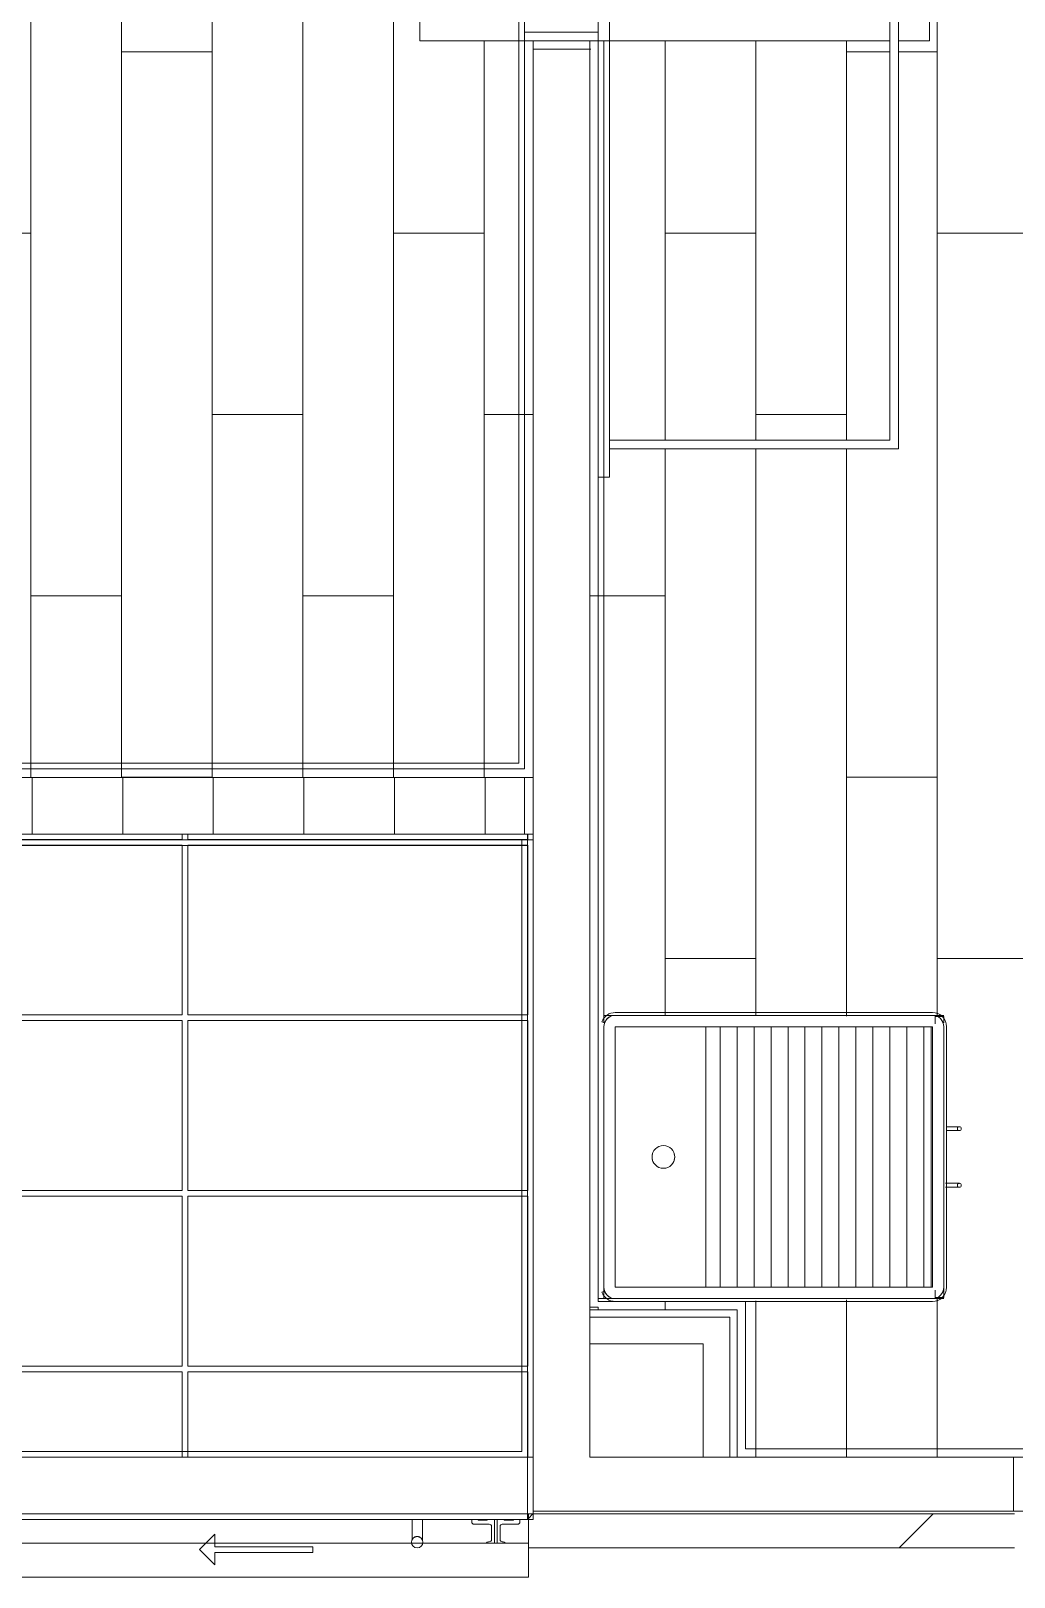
# Model space of a CAD drawing. Header units: metres. Extents: x 3856 to 4207, y -1118 to -691.
# Drawn here: x 3946.37 to 3948.106, y -996.239 to -993.51 of the extents above; entities that cross this region are included whole.
import ezdxf

# ---------------------------------------------------------------- set-up
doc = ezdxf.new("R2010")
doc.units = ezdxf.units.M
doc.linetypes.add('Trazo', pattern=[0.006, 0.003, -0.003])
for name, color, linetype, lineweight in [('_Hidden Lines_', 7, 'Trazo', 9), ('Balusters', 7, 'Continuous', 9), ('Casework', 7, 'Continuous', 9), ('Common Edges', 7, 'Continuous', 9), ('Cut Pattern', 7, 'Continuous', 18), ('Detail Items', 7, 'Continuous', 9), ('Doors', 7, 'Continuous', 9), ('Floors', 7, 'Continuous', 9), ('Generic Models', 7, 'Continuous', 9), ('Panel', 7, 'Continuous', 9), ('Plumbing Fixtures', 7, 'Continuous', 9), ('Railings', 7, 'Continuous', 9), ('Surface Pattern', 7, 'Continuous', 9), ('Top Rails', 7, 'Continuous', 9), ('Walls', 7, 'Continuous', 9)]:
    doc.layers.add(name, color=color, linetype=linetype, lineweight=lineweight)
doc.layers.add('ROA-E00-URB-A101-MASTER_PLAN cambio estaciomientos_dwg', color=7, linetype='Continuous', lineweight=9, true_color=0x767676)

# ---------------------------------------------------------------- blocks, each defined once
blk = doc.blocks.new('Multifuncional 2D - Barra 0_90 X 1_90 CM-5387778-IMPLANTACIÓN - KIT COMERCIAL')
at = {"layer": '_Hidden Lines_'}
for p, q in [((-0.8578, -0.5016), (-0.8578, -0.1866)), ((-0.8578, -0.1866), (1.0422, -0.1866)), ((1.0422, -0.1866), (1.0422, -1.0866)), ((-0.8578, -1.0166), (-0.8578, -0.5216)), ((-0.8578, -1.0866), (-0.8578, -1.0316)), ((1.0422, -1.0866), (-0.8578, -1.0866))]:
    blk.add_line(p, q, dxfattribs=at)
at = {"layer": 'Casework'}
for p, q in [((1.0422, -0.1866), (-0.8578, -0.1866)), ((-0.8578, -0.1866), (-0.8578, -0.5016)), ((1.0422, -1.0866), (1.0422, -0.1866)), ((-0.8578, -0.5216), (-0.8578, -1.0166)), ((-0.8578, -1.0316), (-0.8578, -1.0866)), ((-0.8578, -1.0866), (1.0422, -1.0866))]:
    blk.add_line(p, q, dxfattribs=at)
blk = doc.blocks.new('COCINA APTO TIPO A - COCINA APTO TIPO A-6836535-IMPLANTACIÓN - KIT COMERCIAL')
at = {"layer": 'Generic Models'}
for p, q in [((1.5413, 2.87), (1.5213, 2.87)), ((1.5213, 2.87), (1.5213, 2.1)), ((1.5413, 2.1), (1.5413, 2.87)), ((1.0113, 2.82), (1.0113, 0.3)), ((1.5213, 2.82), (1.0113, 2.82)), ((1.5213, 2.805), (1.5213, 2.82)), ((1.0263, 0.315), (1.0263, 2.805)), ((1.0263, 2.805), (1.5213, 2.805)), ((1.5213, 2.1), (1.5413, 2.1)), ((1.5413, 2.1), (1.5213, 2.1)), ((1.5213, 2.1), (1.5213, 0.3)), ((1.5413, 0.3), (1.5413, 2.1))]:
    blk.add_line(p, q, dxfattribs=at)
blk = doc.blocks.new('COCINA APTO TIPO A - COCINA APTO TIPO A-V166-IMPLANTACIÓN - KIT COMERCIAL')
at = {"layer": 'Generic Models'}
for p, q in [((1.6563, 2.1), (1.5546, 2.1)), ((-0.8193, 2), (-0.8193, 1.98)), ((-0.8193, 1.31), (-0.8193, 1.29)), ((-0.8193, 0.9869), (-0.8193, 0.9669)), ((-0.8193, 0.32), (-0.8193, 0.3))]:
    blk.add_line(p, q, dxfattribs=at)
blk = doc.blocks.new('Puertas fijas 3 cuerpos rejilla  - PV-1 Balcón Frances 2_80x2_10-11936004-IMPLANTACIÓN - KIT COMERCIAL')
at = {"layer": 'Detail Items'}
for p, q in [((-0.567, 0.267), (-0.567, 0.245)), ((-0.54, 0.24), (-0.567, 0.267)), ((-0.7401, 0.245), (-0.567, 0.245)), ((-0.7401, 0.235), (-0.7401, 0.245)), ((-0.567, 0.235), (-0.7401, 0.235)), ((-0.54, 0.24), (-0.567, 0.213)), ((-0.567, 0.213), (-0.567, 0.235))]:
    blk.add_line(p, q, dxfattribs=at)
at = {"layer": 'Doors'}
for p, q in [((-0.9333, 0.2228), (-0.9333, 0.187)), ((-0.915, 0.187), (-0.915, 0.2228)), ((1.6797, 0.177), (1.6797, 0.077))]:
    blk.add_line(p, q, dxfattribs=at)
for start, end in [(0, 180), (165, 180), (180, 360), (180, 360), (0, 15)]:
    blk.add_arc((-0.9241, 0.2269), 0.01, start, end, dxfattribs=at)
for points in [[(-0.915, 0.2228), (-0.9151, 0.2227), (-0.9152, 0.2225), (-0.9153, 0.2221), (-0.9155, 0.2219), (-0.9156, 0.2217), (-0.9157, 0.2215), (-0.9159, 0.2212), (-0.9162, 0.2208), (-0.9166, 0.2203), (-0.917, 0.2199), (-0.9175, 0.2194), (-0.9181, 0.219), (-0.9187, 0.2185), (-0.9193, 0.2182), (-0.92, 0.2178), (-0.9208, 0.2175), (-0.9216, 0.2172), (-0.9227, 0.217), (-0.9238, 0.2169), (-0.925, 0.217), (-0.9261, 0.2171), (-0.9272, 0.2174), (-0.9282, 0.2178), (-0.9288, 0.2181), (-0.9293, 0.2183), (-0.9297, 0.2186), (-0.9302, 0.219), (-0.9307, 0.2194), (-0.9312, 0.2199), (-0.9317, 0.2203), (-0.9321, 0.2208), (-0.9323, 0.2212), (-0.9325, 0.2215), (-0.9327, 0.2217), (-0.9328, 0.2219), (-0.9329, 0.2221), (-0.9331, 0.2225), (-0.9332, 0.2227), (-0.9333, 0.2228)], [(-0.9333, 0.2228), (-0.9332, 0.2227), (-0.9331, 0.2225), (-0.9329, 0.2221), (-0.9328, 0.2219), (-0.9327, 0.2217), (-0.9325, 0.2215), (-0.9323, 0.2212), (-0.9321, 0.2208), (-0.9317, 0.2203), (-0.9312, 0.2199), (-0.9307, 0.2194), (-0.9302, 0.219), (-0.9296, 0.2185), (-0.9289, 0.2182), (-0.9282, 0.2178), (-0.9275, 0.2175), (-0.9267, 0.2172), (-0.9256, 0.217), (-0.9244, 0.2169), (-0.9232, 0.217), (-0.9221, 0.2171), (-0.921, 0.2174), (-0.92, 0.2178), (-0.9194, 0.2181), (-0.919, 0.2183), (-0.9186, 0.2186), (-0.9181, 0.219), (-0.9175, 0.2194), (-0.917, 0.2199), (-0.9166, 0.2203), (-0.9162, 0.2208), (-0.9159, 0.2212), (-0.9157, 0.2215), (-0.9156, 0.2217), (-0.9155, 0.2219), (-0.9153, 0.2221), (-0.9152, 0.2225), (-0.9151, 0.2227), (-0.915, 0.2228)]]:
    blk.add_open_spline(points, degree=3, knots=[0, 0, 0, 0, 0.055556, 0.083333, 0.097222, 0.111111, 0.125, 0.138889, 0.166667, 0.194444, 0.222222, 0.25, 0.277778, 0.305556, 0.333333, 0.361111, 0.388889, 0.416667, 0.444444, 0.5, 0.527778, 0.555556, 0.611111, 0.638889, 0.666667, 0.680556, 0.694444, 0.722222, 0.75, 0.777778, 0.805556, 0.833333, 0.861111, 0.875, 0.888889, 0.902778, 0.916667, 0.944444, 1, 1, 1, 1], dxfattribs=at)
at = {"layer": 'Panel'}
blk.add_line((-1.0804, 0.187), (-0.1537, 0.187), dxfattribs=at)
blk = doc.blocks.new('Railing - 13048 _ 37304-12155290-IMPLANTACIÓN - KIT COMERCIAL')
at = {"layer": 'Balusters'}
for p, q in [((-0.008, 0.0385), (-0.008, 0.0115)), ((-0.008, 0.0115), (-0.008, 0.0385)), ((-0.0005, 0.0425), (-0.004, 0.0425)), ((-0.004, 0.0425), (-0.0005, 0.0425)), ((-0.001, 0.015), (-0.001, 0.031)), ((-0.001, 0.031), (0, 0.031)), ((0, 0.031), (-0.001, 0.031)), ((-0.001, 0.031), (-0.001, 0.015)), ((0, 0.031), (0, 0.042)), ((0, 0.042), (0, 0.031)), ((-0.0414, 0.0025), (0, 0.0025)), ((0, 0.0025), (-0.0414, 0.0025)), ((-0.039, 0.0115), (-0.039, 0.013)), ((-0.039, 0.013), (-0.039, 0.0115)), ((-0.012, 0.0075), (-0.035, 0.0075)), ((-0.035, 0.0075), (-0.012, 0.0075)), ((0, 0.015), (-0.001, 0.015)), ((-0.001, 0.015), (0, 0.015)), ((0, 0.0025), (0, 0.015)), ((0, 0.015), (0, 0.0025)), ((0, -0.0025), (-0.0414, -0.0025)), ((-0.0414, -0.0025), (0, -0.0025)), ((-0.039, -0.013), (-0.039, -0.0115)), ((-0.039, -0.0115), (-0.039, -0.013)), ((-0.035, -0.0075), (-0.012, -0.0075)), ((-0.012, -0.0075), (-0.035, -0.0075)), ((-0.008, -0.0115), (-0.008, -0.0385)), ((-0.008, -0.0385), (-0.008, -0.0115)), ((-0.001, -0.031), (-0.001, -0.015)), ((-0.001, -0.015), (0, -0.015)), ((0, -0.015), (-0.001, -0.015)), ((-0.001, -0.015), (-0.001, -0.031)), ((0, -0.015), (0, -0.0025)), ((0, -0.0025), (0, -0.015)), ((-0.004, -0.0425), (-0.0005, -0.0425)), ((-0.0005, -0.0425), (-0.004, -0.0425)), ((0, -0.031), (-0.001, -0.031)), ((-0.001, -0.031), (0, -0.031)), ((0, -0.042), (0, -0.031)), ((0, -0.031), (0, -0.042))]:
    blk.add_line(p, q, dxfattribs=at)
for centre, radius, start, end in [((-0.004, 0.0385), 0.00404, 90, 180), ((-0.004, 0.0385), 0.00404, 90, 180), ((-0.0005, 0.042), 0.000549, 0, 90), ((-0.0005, 0.042), 0.000549, 0, 90), ((-0.043, 0.013), 0.00399, 360, 60), ((-0.043, 0.013), 0.00399, 0, 60), ((-0.035, 0.0115), 0.00405, 180, 270), ((-0.035, 0.0115), 0.00405, 180, 270), ((-0.012, 0.0115), 0.00403, 270, 0), ((-0.012, 0.0115), 0.00403, 270, 360), ((-0.043, -0.013), 0.00399, 300, 360), ((-0.043, -0.013), 0.00399, 300, 360), ((-0.035, -0.0115), 0.00405, 90, 180), ((-0.035, -0.0115), 0.00405, 90, 180), ((-0.012, -0.0115), 0.00403, 360, 90), ((-0.012, -0.0115), 0.00403, 360, 90), ((-0.004, -0.0385), 0.00404, 180, 270), ((-0.004, -0.0385), 0.00404, 180, 270), ((-0.0005, -0.042), 0.000549, 270, 360), ((-0.0005, -0.042), 0.000549, 270, 360)]:
    blk.add_arc(centre, radius, start, end, dxfattribs=at)
blk = doc.blocks.new('Railing - 13048 _ 37304-V168-IMPLANTACIÓN - KIT COMERCIAL')
at = {"layer": 'Balusters'}
for p, q in [((-0.008, 0.0385), (-0.008, 0.0115)), ((-0.008, 0.0115), (-0.008, 0.0385)), ((-0.0005, 0.0425), (-0.004, 0.0425)), ((-0.004, 0.0425), (-0.0005, 0.0425)), ((-0.001, 0.015), (-0.001, 0.031)), ((-0.001, 0.031), (0, 0.031)), ((0, 0.031), (-0.001, 0.031)), ((-0.001, 0.031), (-0.001, 0.015)), ((-0.0414, 0.0025), (0, 0.0025)), ((0, 0.0025), (-0.0414, 0.0025)), ((-0.039, 0.0115), (-0.039, 0.013)), ((-0.039, 0.013), (-0.039, 0.0115)), ((-0.012, 0.0075), (-0.035, 0.0075)), ((-0.035, 0.0075), (-0.012, 0.0075)), ((0, 0.015), (-0.001, 0.015)), ((-0.001, 0.015), (0, 0.015)), ((0, -0.0025), (-0.0414, -0.0025)), ((-0.0414, -0.0025), (0, -0.0025)), ((-0.039, -0.013), (-0.039, -0.0115)), ((-0.039, -0.0115), (-0.039, -0.013)), ((-0.035, -0.0075), (-0.012, -0.0075)), ((-0.012, -0.0075), (-0.035, -0.0075)), ((-0.008, -0.0115), (-0.008, -0.0385)), ((-0.008, -0.0385), (-0.008, -0.0115)), ((-0.001, -0.031), (-0.001, -0.015)), ((-0.001, -0.015), (0, -0.015)), ((0, -0.015), (-0.001, -0.015)), ((-0.001, -0.015), (-0.001, -0.031)), ((-0.004, -0.0425), (-0.0005, -0.0425)), ((-0.0005, -0.0425), (-0.004, -0.0425)), ((0, -0.031), (-0.001, -0.031)), ((-0.001, -0.031), (0, -0.031)), ((0, -0.042), (0, -0.031)), ((0, -0.031), (0, -0.042))]:
    blk.add_line(p, q, dxfattribs=at)
for centre, radius, start, end in [((-0.004, 0.0385), 0.00404, 90, 180), ((-0.004, 0.0385), 0.00404, 90, 180), ((-0.0005, 0.042), 0.000549, 30, 90), ((-0.0005, 0.042), 0.000549, 30, 90), ((-0.043, 0.013), 0.00399, 360, 60), ((-0.043, 0.013), 0.00399, 0, 60), ((-0.035, 0.0115), 0.00405, 180, 270), ((-0.035, 0.0115), 0.00405, 180, 270), ((-0.012, 0.0115), 0.00403, 270, 0), ((-0.012, 0.0115), 0.00403, 270, 360), ((-0.043, -0.013), 0.00399, 300, 360), ((-0.043, -0.013), 0.00399, 300, 360), ((-0.035, -0.0115), 0.00405, 90, 180), ((-0.035, -0.0115), 0.00405, 90, 180), ((-0.012, -0.0115), 0.00403, 360, 90), ((-0.012, -0.0115), 0.00403, 360, 90), ((-0.004, -0.0385), 0.00404, 180, 270), ((-0.004, -0.0385), 0.00404, 180, 270), ((-0.0005, -0.042), 0.000549, 270, 360), ((-0.0005, -0.042), 0.000549, 270, 360)]:
    blk.add_arc(centre, radius, start, end, dxfattribs=at)
blk = doc.blocks.new('Railing - Railing-12155336-IMPLANTACIÓN - KIT COMERCIAL')
at = {"rotation": 89.99999999999422}
for name, p in [('Railing - 13048 _ 37304-12155290-IMPLANTACIÓN - KIT COMERCIAL', (3966.1455, -1024.7296)), ('Railing - 13048 _ 37304-12155290-IMPLANTACIÓN - KIT COMERCIAL', (3967.4855, -1024.7296)), ('Railing - 13048 _ 37304-V168-IMPLANTACIÓN - KIT COMERCIAL', (3968.8256, -1024.7296))]:
    blk.add_blockref(name, p, dxfattribs=at)
blk = doc.blocks.new('Top Rail Type - Top Rail_Internal_-12155337-IMPLANTACIÓN - KIT COMERCIAL')
at = {"layer": 'Top Rails'}
for p, q in [((3966.088, -1024.831), (3966.088, -1024.771)), ((3966.088, -1024.771), (3966.1455, -1024.771)), ((3966.1455, -1024.771), (3968.8256, -1024.771)), ((3968.8256, -1024.771), (3968.8831, -1024.771)), ((3968.8831, -1024.7796), (3968.8831, -1024.831)), ((3966.1455, -1024.831), (3966.088, -1024.831)), ((3968.8256, -1024.831), (3966.1455, -1024.831)), ((3968.8831, -1024.831), (3968.8256, -1024.831))]:
    blk.add_line(p, q, dxfattribs=at)
blk = doc.blocks.new('Top Rail Type - Top Rail_Internal_-V169-IMPLANTACIÓN - KIT COMERCIAL')
at = {"layer": 'Top Rails'}
for p, q in [((3966.088, -1024.771), (3966.088, -1024.831)), ((3966.088, -1024.771), (3966.1455, -1024.771)), ((3966.1455, -1024.771), (3968.8256, -1024.771)), ((3968.8256, -1024.771), (3968.8831, -1024.771)), ((3968.8831, -1024.7796), (3968.8831, -1024.831)), ((3966.088, -1024.831), (3966.1455, -1024.831)), ((3966.1455, -1024.831), (3968.8256, -1024.831)), ((3968.8256, -1024.831), (3968.8831, -1024.831))]:
    blk.add_line(p, q, dxfattribs=at)
blk = doc.blocks.new('Lavadero prefabricado con mueble - 0_50x0_60m-10458712-IMPLANTACIÓN - KIT COMERCIAL')
at = {"layer": 'Plumbing Fixtures', "color": 253, "true_color": 0xaaaaaa}
for p, q in [((0.138, -0.0012), (0.1363, 0.0034)), ((0.1363, 0.0034), (0.138, -0.0012)), ((0.605, 0), (0.145, 0)), ((0.6137, 0.0034), (0.612, -0.0012)), ((0.612, -0.0012), (0.6137, 0.0034)), ((0.12, -0.02), (0.12, -0.58)), ((0.125, -0.58), (0.125, -0.02)), ((0.125, -0.02), (0.125, -0.58)), ((0.145, -0.02), (0.605, -0.02)), ((0.145, -0.58), (0.145, -0.02)), ((0.605, -0.02), (0.605, -0.58)), ((0.625, -0.02), (0.625, -0.58)), ((0.625, -0.58), (0.625, -0.02)), ((0.63, -0.58), (0.63, -0.02)), ((0.145, -0.18), (0.605, -0.18)), ((0.145, -0.18), (0.605, -0.18)), ((0.145, -0.205), (0.605, -0.205)), ((0.145, -0.235), (0.605, -0.235)), ((0.145, -0.265), (0.605, -0.265)), ((0.145, -0.295), (0.605, -0.295)), ((0.145, -0.325), (0.605, -0.325)), ((0.145, -0.355), (0.605, -0.355)), ((0.145, -0.385), (0.605, -0.385)), ((0.145, -0.415), (0.605, -0.415)), ((0.145, -0.445), (0.605, -0.445)), ((0.145, -0.475), (0.605, -0.475)), ((0.145, -0.505), (0.605, -0.505)), ((0.145, -0.535), (0.605, -0.535)), ((0.145, -0.565), (0.605, -0.565)), ((0.145, -0.578), (0.145, -0.58)), ((0.605, -0.578), (0.145, -0.578)), ((0.145, -0.58), (0.605, -0.58)), ((0.605, -0.58), (0.145, -0.58)), ((0.605, -0.6), (0.145, -0.6)), ((0.145, -0.6), (0.605, -0.6)), ((0.605, -0.58), (0.605, -0.578)), ((0.145, -0.605), (0.605, -0.605))]:
    blk.add_line(p, q, dxfattribs=at)
for centre, radius, start, end in [((0.145, -0.02), 0.025, 110.3641, 180), ((0.145, -0.02), 0.025, 110.3641, 180), ((0.145, -0.02), 0.02, 90, 180), ((0.145, -0.02), 0.02, 90, 180), ((0.605, -0.02), 0.02, 0, 90), ((0.605, -0.02), 0.02, 0, 90), ((0.605, -0.02), 0.025, 0, 69.6359), ((0.605, -0.02), 0.025, 0, 69.6359), ((0.145, -0.02), 0.02, 110.3641, 180), ((0.145, -0.02), 0.02, 110.3641, 180), ((0.605, -0.02), 0.02, 360, 69.6359), ((0.605, -0.02), 0.02, 360, 69.6359), ((0.375, -0.105), 0.02, 0, 180), ((0.375, -0.105), 0.02, 180, 360), ((0.375, -0.105), 0.02, 75, 105), ((0.375, -0.105), 0.02, 255, 285), ((0.145, -0.58), 0.025, 180, 270), ((0.145, -0.58), 0.025, 180, 270), ((0.145, -0.58), 0.02, 180, 270), ((0.145, -0.58), 0.02, 180, 270), ((0.145, -0.58), 0.02, 180, 270), ((0.145, -0.58), 0.02, 180, 270), ((0.605, -0.58), 0.025, 270, 360), ((0.605, -0.58), 0.02, 270, 360), ((0.605, -0.58), 0.02, 270, 360), ((0.605, -0.58), 0.025, 270, 0), ((0.605, -0.58), 0.02, 270, 360), ((0.605, -0.58), 0.02, 270, 0)]:
    blk.add_arc(centre, radius, start, end, dxfattribs=at)
blk = doc.blocks.new('Mueble lavadero - 0_50x1_70x2_50m-5759158-IMPLANTACIÓN - KIT COMERCIAL')
at = {"layer": 'Casework'}
for p, q in [((-6.1088, 0.6375), (-6.1088, 0.615)), ((-6.1088, 0.6375), (-6.1088, 0.615)), ((-6.1018, 0.615), (-6.1018, 0.6375)), ((-6.1018, 0.615), (-6.1018, 0.6375)), ((-6.0088, 0.6375), (-6.0088, 0.613)), ((-6.0088, 0.6375), (-6.0088, 0.613)), ((-6.0018, 0.6131), (-6.0018, 0.6375)), ((-6.0018, 0.6131), (-6.0018, 0.6375)), ((-6.3053, 0.61), (-6.3053, 0.595)), ((-6.2919, 0.61), (-6.3033, 0.61)), ((-6.3033, 0.61), (-6.3033, 0.595)), ((-5.8073, 0.61), (-5.8253, 0.61)), ((-5.8073, 0.595), (-5.8073, 0.61)), ((-5.8053, 0.595), (-5.8053, 0.61)), ((-6.2903, 0.595), (-6.3053, 0.595)), ((-5.8053, 0.595), (-5.8203, 0.595)), ((-6.3053, 0.03), (-6.3053, 0.01)), ((-5.8053, 0.01), (-5.8053, 0.03)), ((-6.3053, 0.01), (-6.2919, 0.01)), ((-5.8253, 0.01), (-5.8053, 0.01))]:
    blk.add_line(p, q, dxfattribs=at)
for centre, start, end in [((-6.1053, 0.6375), 0, 180), ((-6.1053, 0.6375), 0, 180), ((-6.1053, 0.6375), 180, 0), ((-6.1053, 0.6375), 180, 0), ((-6.0053, 0.6375), 0, 180), ((-6.0053, 0.6375), 0, 180), ((-6.0053, 0.6375), 180, 0), ((-6.0053, 0.6375), 180, 0)]:
    blk.add_arc(centre, 0.0035, start, end, dxfattribs=at)
for points, knots in [([(-6.1088, 0.6375), (-6.1088, 0.6372), (-6.1088, 0.6368), (-6.1086, 0.6362), (-6.1084, 0.6359), (-6.1083, 0.6357), (-6.1082, 0.6355), (-6.1081, 0.6353), (-6.108, 0.6352), (-6.1078, 0.6351), (-6.1077, 0.6349), (-6.1076, 0.6348), (-6.1074, 0.6347), (-6.1072, 0.6345), (-6.1071, 0.6344), (-6.1069, 0.6343), (-6.1067, 0.6342), (-6.1065, 0.6342), (-6.1062, 0.6341), (-6.106, 0.634), (-6.1057, 0.634), (-6.1055, 0.634), (-6.1053, 0.634)], [0, 0, 0, 0, 0.142857, 0.285714, 0.357143, 0.392857, 0.428571, 0.464286, 0.5, 0.535714, 0.571429, 0.607143, 0.642857, 0.678571, 0.714286, 0.75, 0.785714, 0.821429, 0.857143, 0.892857, 0.928571, 1, 1, 1, 1]), ([(-6.1053, 0.634), (-6.1055, 0.634), (-6.1057, 0.634), (-6.106, 0.634), (-6.1062, 0.6341), (-6.1065, 0.6342), (-6.1067, 0.6342), (-6.1069, 0.6343), (-6.1071, 0.6344), (-6.1072, 0.6345), (-6.1074, 0.6347), (-6.1076, 0.6348), (-6.1077, 0.6349), (-6.1078, 0.6351), (-6.108, 0.6352), (-6.1082, 0.6354), (-6.1083, 0.6357), (-6.1084, 0.6359), (-6.1086, 0.6362), (-6.1088, 0.6368), (-6.1088, 0.6372), (-6.1088, 0.6375)], [0, 0, 0, 0, 0.071429, 0.107143, 0.142857, 0.178571, 0.214286, 0.25, 0.285714, 0.321429, 0.357143, 0.392857, 0.428571, 0.464286, 0.5, 0.571429, 0.607143, 0.642857, 0.714286, 0.857143, 1, 1, 1, 1]), ([(-6.1088, 0.6375), (-6.1088, 0.6372), (-6.1088, 0.6368), (-6.1086, 0.6362), (-6.1084, 0.6359), (-6.1083, 0.6357), (-6.1082, 0.6355), (-6.1081, 0.6353), (-6.108, 0.6352), (-6.1078, 0.6351), (-6.1077, 0.6349), (-6.1076, 0.6348), (-6.1074, 0.6347), (-6.1072, 0.6345), (-6.1071, 0.6344), (-6.1069, 0.6343), (-6.1067, 0.6342), (-6.1065, 0.6342), (-6.1062, 0.6341), (-6.106, 0.634), (-6.1057, 0.634), (-6.1055, 0.634), (-6.1053, 0.634)], [0, 0, 0, 0, 0.142857, 0.285714, 0.357143, 0.392857, 0.428571, 0.464286, 0.5, 0.535714, 0.571429, 0.607143, 0.642857, 0.678571, 0.714286, 0.75, 0.785714, 0.821429, 0.857143, 0.892857, 0.928571, 1, 1, 1, 1]), ([(-6.1053, 0.634), (-6.1055, 0.634), (-6.1057, 0.634), (-6.106, 0.634), (-6.1062, 0.6341), (-6.1065, 0.6342), (-6.1067, 0.6342), (-6.1069, 0.6343), (-6.1071, 0.6344), (-6.1072, 0.6345), (-6.1074, 0.6347), (-6.1076, 0.6348), (-6.1077, 0.6349), (-6.1078, 0.6351), (-6.108, 0.6352), (-6.1082, 0.6354), (-6.1083, 0.6357), (-6.1084, 0.6359), (-6.1086, 0.6362), (-6.1088, 0.6368), (-6.1088, 0.6372), (-6.1088, 0.6375)], [0, 0, 0, 0, 0.071429, 0.107143, 0.142857, 0.178571, 0.214286, 0.25, 0.285714, 0.321429, 0.357143, 0.392857, 0.428571, 0.464286, 0.5, 0.571429, 0.607143, 0.642857, 0.714286, 0.857143, 1, 1, 1, 1]), ([(-6.1053, 0.634), (-6.1051, 0.634), (-6.1049, 0.634), (-6.1046, 0.634), (-6.1044, 0.6341), (-6.1041, 0.6342), (-6.1039, 0.6342), (-6.1037, 0.6343), (-6.1035, 0.6344), (-6.1034, 0.6345), (-6.1032, 0.6347), (-6.103, 0.6348), (-6.1029, 0.6349), (-6.1028, 0.6351), (-6.1026, 0.6352), (-6.1024, 0.6354), (-6.1023, 0.6357), (-6.1022, 0.6359), (-6.102, 0.6362), (-6.1018, 0.6368), (-6.1018, 0.6372), (-6.1018, 0.6375)], [0, 0, 0, 0, 0.071429, 0.107143, 0.142857, 0.178571, 0.214286, 0.25, 0.285714, 0.321429, 0.357143, 0.392857, 0.428571, 0.464286, 0.5, 0.571429, 0.607143, 0.642857, 0.714286, 0.857143, 1, 1, 1, 1]), ([(-6.1018, 0.6375), (-6.1018, 0.6372), (-6.1018, 0.6368), (-6.102, 0.6362), (-6.1022, 0.6359), (-6.1023, 0.6357), (-6.1024, 0.6355), (-6.1025, 0.6353), (-6.1026, 0.6352), (-6.1028, 0.6351), (-6.1029, 0.6349), (-6.103, 0.6348), (-6.1032, 0.6347), (-6.1034, 0.6345), (-6.1035, 0.6344), (-6.1037, 0.6343), (-6.1039, 0.6342), (-6.1041, 0.6342), (-6.1044, 0.6341), (-6.1046, 0.634), (-6.1049, 0.634), (-6.1051, 0.634), (-6.1053, 0.634)], [0, 0, 0, 0, 0.142857, 0.285714, 0.357143, 0.392857, 0.428571, 0.464286, 0.5, 0.535714, 0.571429, 0.607143, 0.642857, 0.678571, 0.714286, 0.75, 0.785714, 0.821429, 0.857143, 0.892857, 0.928571, 1, 1, 1, 1]), ([(-6.1053, 0.634), (-6.1051, 0.634), (-6.1049, 0.634), (-6.1046, 0.634), (-6.1044, 0.6341), (-6.1041, 0.6342), (-6.1039, 0.6342), (-6.1037, 0.6343), (-6.1035, 0.6344), (-6.1034, 0.6345), (-6.1032, 0.6347), (-6.103, 0.6348), (-6.1029, 0.6349), (-6.1028, 0.6351), (-6.1026, 0.6352), (-6.1024, 0.6354), (-6.1023, 0.6357), (-6.1022, 0.6359), (-6.102, 0.6362), (-6.1018, 0.6368), (-6.1018, 0.6372), (-6.1018, 0.6375)], [0, 0, 0, 0, 0.071429, 0.107143, 0.142857, 0.178571, 0.214286, 0.25, 0.285714, 0.321429, 0.357143, 0.392857, 0.428571, 0.464286, 0.5, 0.571429, 0.607143, 0.642857, 0.714286, 0.857143, 1, 1, 1, 1]), ([(-6.1018, 0.6375), (-6.1018, 0.6372), (-6.1018, 0.6368), (-6.102, 0.6362), (-6.1022, 0.6359), (-6.1023, 0.6357), (-6.1024, 0.6355), (-6.1025, 0.6353), (-6.1026, 0.6352), (-6.1028, 0.6351), (-6.1029, 0.6349), (-6.103, 0.6348), (-6.1032, 0.6347), (-6.1034, 0.6345), (-6.1035, 0.6344), (-6.1037, 0.6343), (-6.1039, 0.6342), (-6.1041, 0.6342), (-6.1044, 0.6341), (-6.1046, 0.634), (-6.1049, 0.634), (-6.1051, 0.634), (-6.1053, 0.634)], [0, 0, 0, 0, 0.142857, 0.285714, 0.357143, 0.392857, 0.428571, 0.464286, 0.5, 0.535714, 0.571429, 0.607143, 0.642857, 0.678571, 0.714286, 0.75, 0.785714, 0.821429, 0.857143, 0.892857, 0.928571, 1, 1, 1, 1]), ([(-6.0088, 0.6375), (-6.0088, 0.6372), (-6.0088, 0.6368), (-6.0086, 0.6362), (-6.0084, 0.6359), (-6.0083, 0.6357), (-6.0082, 0.6355), (-6.0081, 0.6353), (-6.008, 0.6352), (-6.0078, 0.6351), (-6.0077, 0.6349), (-6.0076, 0.6348), (-6.0074, 0.6347), (-6.0072, 0.6345), (-6.0071, 0.6344), (-6.0069, 0.6343), (-6.0067, 0.6342), (-6.0065, 0.6342), (-6.0062, 0.6341), (-6.006, 0.634), (-6.0057, 0.634), (-6.0055, 0.634), (-6.0053, 0.634)], [0, 0, 0, 0, 0.142857, 0.285714, 0.357143, 0.392857, 0.428571, 0.464286, 0.5, 0.535714, 0.571429, 0.607143, 0.642857, 0.678571, 0.714286, 0.75, 0.785714, 0.821429, 0.857143, 0.892857, 0.928571, 1, 1, 1, 1]), ([(-6.0053, 0.634), (-6.0055, 0.634), (-6.0057, 0.634), (-6.006, 0.634), (-6.0062, 0.6341), (-6.0065, 0.6342), (-6.0067, 0.6342), (-6.0069, 0.6343), (-6.0071, 0.6344), (-6.0072, 0.6345), (-6.0074, 0.6347), (-6.0076, 0.6348), (-6.0077, 0.6349), (-6.0078, 0.6351), (-6.008, 0.6352), (-6.0082, 0.6354), (-6.0083, 0.6357), (-6.0084, 0.6359), (-6.0086, 0.6362), (-6.0088, 0.6368), (-6.0088, 0.6372), (-6.0088, 0.6375)], [0, 0, 0, 0, 0.071429, 0.107143, 0.142857, 0.178571, 0.214286, 0.25, 0.285714, 0.321429, 0.357143, 0.392857, 0.428571, 0.464286, 0.5, 0.571429, 0.607143, 0.642857, 0.714286, 0.857143, 1, 1, 1, 1]), ([(-6.0053, 0.634), (-6.0055, 0.634), (-6.0057, 0.634), (-6.006, 0.634), (-6.0062, 0.6341), (-6.0065, 0.6342), (-6.0067, 0.6342), (-6.0069, 0.6343), (-6.0071, 0.6344), (-6.0072, 0.6345), (-6.0074, 0.6347), (-6.0076, 0.6348), (-6.0077, 0.6349), (-6.0078, 0.6351), (-6.008, 0.6352), (-6.0082, 0.6354), (-6.0083, 0.6357), (-6.0084, 0.6359), (-6.0086, 0.6362), (-6.0088, 0.6368), (-6.0088, 0.6372), (-6.0088, 0.6375)], [0, 0, 0, 0, 0.071429, 0.107143, 0.142857, 0.178571, 0.214286, 0.25, 0.285714, 0.321429, 0.357143, 0.392857, 0.428571, 0.464286, 0.5, 0.571429, 0.607143, 0.642857, 0.714286, 0.857143, 1, 1, 1, 1]), ([(-6.0088, 0.6375), (-6.0088, 0.6372), (-6.0088, 0.6368), (-6.0086, 0.6362), (-6.0084, 0.6359), (-6.0083, 0.6357), (-6.0082, 0.6355), (-6.0081, 0.6353), (-6.008, 0.6352), (-6.0078, 0.6351), (-6.0077, 0.6349), (-6.0076, 0.6348), (-6.0074, 0.6347), (-6.0072, 0.6345), (-6.0071, 0.6344), (-6.0069, 0.6343), (-6.0067, 0.6342), (-6.0065, 0.6342), (-6.0062, 0.6341), (-6.006, 0.634), (-6.0057, 0.634), (-6.0055, 0.634), (-6.0053, 0.634)], [0, 0, 0, 0, 0.142857, 0.285714, 0.357143, 0.392857, 0.428571, 0.464286, 0.5, 0.535714, 0.571429, 0.607143, 0.642857, 0.678571, 0.714286, 0.75, 0.785714, 0.821429, 0.857143, 0.892857, 0.928571, 1, 1, 1, 1]), ([(-6.0053, 0.634), (-6.0051, 0.634), (-6.0049, 0.634), (-6.0046, 0.634), (-6.0044, 0.6341), (-6.0041, 0.6342), (-6.0039, 0.6342), (-6.0037, 0.6343), (-6.0035, 0.6344), (-6.0034, 0.6345), (-6.0032, 0.6347), (-6.003, 0.6348), (-6.0029, 0.6349), (-6.0028, 0.6351), (-6.0026, 0.6352), (-6.0024, 0.6354), (-6.0023, 0.6357), (-6.0022, 0.6359), (-6.002, 0.6362), (-6.0018, 0.6368), (-6.0018, 0.6372), (-6.0018, 0.6375)], [0, 0, 0, 0, 0.071429, 0.107143, 0.142857, 0.178571, 0.214286, 0.25, 0.285714, 0.321429, 0.357143, 0.392857, 0.428571, 0.464286, 0.5, 0.571429, 0.607143, 0.642857, 0.714286, 0.857143, 1, 1, 1, 1]), ([(-6.0018, 0.6375), (-6.0018, 0.6372), (-6.0018, 0.6368), (-6.002, 0.6362), (-6.0022, 0.6359), (-6.0023, 0.6357), (-6.0024, 0.6355), (-6.0025, 0.6353), (-6.0026, 0.6352), (-6.0028, 0.6351), (-6.0029, 0.6349), (-6.003, 0.6348), (-6.0032, 0.6347), (-6.0034, 0.6345), (-6.0035, 0.6344), (-6.0037, 0.6343), (-6.0039, 0.6342), (-6.0041, 0.6342), (-6.0044, 0.6341), (-6.0046, 0.634), (-6.0049, 0.634), (-6.0051, 0.634), (-6.0053, 0.634)], [0, 0, 0, 0, 0.142857, 0.285714, 0.357143, 0.392857, 0.428571, 0.464286, 0.5, 0.535714, 0.571429, 0.607143, 0.642857, 0.678571, 0.714286, 0.75, 0.785714, 0.821429, 0.857143, 0.892857, 0.928571, 1, 1, 1, 1]), ([(-6.0018, 0.6375), (-6.0018, 0.6372), (-6.0018, 0.6368), (-6.002, 0.6362), (-6.0022, 0.6359), (-6.0023, 0.6357), (-6.0024, 0.6355), (-6.0025, 0.6353), (-6.0026, 0.6352), (-6.0028, 0.6351), (-6.0029, 0.6349), (-6.003, 0.6348), (-6.0032, 0.6347), (-6.0034, 0.6345), (-6.0035, 0.6344), (-6.0037, 0.6343), (-6.0039, 0.6342), (-6.0041, 0.6342), (-6.0044, 0.6341), (-6.0046, 0.634), (-6.0049, 0.634), (-6.0051, 0.634), (-6.0053, 0.634)], [0, 0, 0, 0, 0.142857, 0.285714, 0.357143, 0.392857, 0.428571, 0.464286, 0.5, 0.535714, 0.571429, 0.607143, 0.642857, 0.678571, 0.714286, 0.75, 0.785714, 0.821429, 0.857143, 0.892857, 0.928571, 1, 1, 1, 1]), ([(-6.0053, 0.634), (-6.0051, 0.634), (-6.0049, 0.634), (-6.0046, 0.634), (-6.0044, 0.6341), (-6.0041, 0.6342), (-6.0039, 0.6342), (-6.0037, 0.6343), (-6.0035, 0.6344), (-6.0034, 0.6345), (-6.0032, 0.6347), (-6.003, 0.6348), (-6.0029, 0.6349), (-6.0028, 0.6351), (-6.0026, 0.6352), (-6.0024, 0.6354), (-6.0023, 0.6357), (-6.0022, 0.6359), (-6.002, 0.6362), (-6.0018, 0.6368), (-6.0018, 0.6372), (-6.0018, 0.6375)], [0, 0, 0, 0, 0.071429, 0.107143, 0.142857, 0.178571, 0.214286, 0.25, 0.285714, 0.321429, 0.357143, 0.392857, 0.428571, 0.464286, 0.5, 0.571429, 0.607143, 0.642857, 0.714286, 0.857143, 1, 1, 1, 1])]:
    blk.add_open_spline(points, degree=3, knots=knots, dxfattribs=at)
blk = doc.blocks.new('EDIFICIO TIPO A_rvt-1-IMPLANTACIÓN - KIT COMERCIAL')
at = {"layer": 'Cut Pattern', "lineweight": 9, "true_color": 0x0f0f0f}
h = blk.add_hatch(dxfattribs=at)
h.set_pattern_fill('FP_6', color=250, style=0, pattern_type=2)
h.set_pattern_definition([(45, (0, 0), (-0.35355339, 0.35355339), [])])
h.paths.add_polyline_path([(3947.2484, -996.1873), (3948.1068, -996.1873), (3948.1068, -996.1273), (3947.2484, -996.1273)])
at = {"layer": 'Surface Pattern', "true_color": 0x808080}
h = blk.add_hatch(dxfattribs=at)
h.set_pattern_fill('FP_31', color=8, style=0, pattern_type=2)
h.set_pattern_definition([(270, (3948.45, -991.627), (0.16, 1e-17), []), (0, (3948.45, -991.627), (0.32, 0.32), [0.16, -1.12]), (0, (3948.61, -992.267), (0.32, 0.32), [0.16, -1.12])])
h.paths.add_polyline_path([(3946.1215, -994.8273), (3947.2568, -994.8273), (3947.2568, -993.5273), (3947.0568, -993.5273), (3947.0568, -991.6273), (3949.7318, -991.6273), (3949.7318, -991.6073), (3948.7818, -991.6073), (3948.7818, -991.5673), (3949.7418, -991.563), (3949.7301, -990.3273), (3948.4568, -990.3273), (3948.4568, -990.6273), (3948.3568, -990.6273), (3948.3568, -987.6873), (3948.4068, -987.6873), (3948.4068, -986.8673), (3948.3568, -986.8673), (3948.3568, -986.8273), (3947.3568, -986.8273), (3947.3568, -986.9173), (3947.3068, -986.9173), (3947.3068, -987.6373), (3947.3568, -987.6373), (3947.3568, -989.0273), (3947.2568, -989.0273), (3947.2568, -987.8273), (3943.7568, -987.8273), (3943.7568, -994.8273), (3944.6068, -994.8273)])
h.paths.add_polyline_path([(3943.8068, -994.7773), (3943.8068, -993.2773), (3944.6068, -993.2773), (3944.6068, -993.9773), (3946.1215, -993.9773), (3946.1215, -994.7773), (3943.8114, -994.7773)])
h.paths.add_polyline_path([(3945.4521, -993.2773), (3945.0392, -993.2773), (3945.0392, -992.7773), (3945.6392, -992.7773), (3945.6392, -993.2773)])
h.paths.add_polyline_path([(3949.8261, -991.5873), (3949.8301, -991.5873), (3949.8301, -990.6673), (3949.7818, -990.6673), (3949.7818, -991.5873)])
h.paths.add_polyline_path([(3945.0392, -991.0273), (3944.4568, -991.0273), (3944.4568, -990.3273), (3946.0568, -990.3273), (3946.0568, -991.0273), (3945.6392, -991.0273)])
h.paths.add_polyline_path([(3950.1559, -990.2123), (3950.1559, -987.8273), (3949.0568, -987.8273), (3949.0568, -989.0348), (3948.4718, -989.0348), (3948.4718, -990.2123), (3948.7594, -990.2123), (3948.7691, -990.2123), (3949.0418, -990.2123), (3949.0418, -989.8773), (3949.0568, -989.8773), (3949.0568, -990.2123), (3950.1503, -990.2123)])
h.paths.add_polyline_path([(3943.7535, -987.7273), (3947.2568, -987.7273), (3947.2568, -987.6573), (3946.5068, -987.6573), (3946.5068, -987.6173), (3947.2668, -987.6116), (3947.2568, -986.8273), (3946.6568, -986.8273), (3946.6495, -986.7298), (3946.6318, -986.7298), (3946.6403, -986.7148), (3946.6568, -986.7148), (3946.6568, -985.9916), (3946.6718, -985.9916), (3946.6818, -986.7273), (3947.2568, -986.7273), (3947.2568, -984.5273), (3943.7535, -984.5273), (3943.7535, -986.855)])
h.paths.add_polyline_path([(3951.947, -987.7273), (3952.3068, -987.7273), (3952.3068, -984.5273), (3948.9568, -984.5273), (3948.9568, -986.8273), (3948.4568, -986.8273), (3948.4468, -987.6673), (3949.3068, -987.6673), (3949.3068, -987.7073), (3948.4568, -987.7073), (3948.4568, -987.7273), (3951.7862, -987.7273)])
h.paths.add_polyline_path([(3951.7862, -987.295), (3951.7862, -986.895), (3952.1862, -986.895), (3952.1862, -987.295), (3951.947, -987.295)])
h.paths.add_polyline_path([(3952.1862, -986.795), (3950.2862, -986.795), (3950.2862, -985.195), (3952.1862, -985.195)])
h.paths.add_polyline_path([(3945.7981, -986.5273), (3944.3981, -986.5273), (3944.3981, -984.6273), (3945.7981, -984.6273), (3945.7981, -986.0767)])
h.paths.add_polyline_path([(3946.6718, -985.9903), (3946.6718, -985.2671), (3946.6868, -985.2671), (3946.6868, -985.9903)])
h.paths.add_polyline_path([(3946.6568, -985.2671), (3946.6568, -984.5298), (3946.7068, -984.5298), (3946.7068, -984.5448), (3946.6718, -984.5448), (3946.6718, -985.2671)])
h.paths.add_polyline_path([(3951.947, -985.095), (3951.7862, -985.095), (3951.7862, -984.695), (3952.1862, -984.695), (3952.1862, -985.095)])
h.paths.add_polyline_path([(3946.2878, -985.0273), (3945.8878, -985.0273), (3945.8878, -984.6273), (3946.2878, -984.6273)])
h.paths.add_polyline_path([(3944.2878, -985.0273), (3943.8878, -985.0273), (3943.8878, -984.6273), (3944.2878, -984.6273), (3944.2878, -984.9323)])
h = blk.add_hatch(dxfattribs=at)
h.set_pattern_fill('FP_26', color=8, style=0, pattern_type=2)
h.set_pattern_definition([(90, (1907.012, -977.227), (-0.16, 1e-17), []), (180, (1907.012, -977.227), (-0.32, -0.32), [0.16, -1.12]), (180, (1906.852, -976.587), (-0.32, -0.32), [0.16, -1.12])])
h.paths.add_polyline_path([(3947.2568, -994.9273), (3947.2568, -994.8273), (3944.6434, -994.8273), (3944.6434, -994.9273), (3946.6132, -994.9273)])
h.paths.add_polyline_path([(3943.7568, -994.9273), (3943.8434, -994.9273), (3943.8434, -994.8273), (3943.7568, -994.8273)])
h.paths.add_polyline_path([(3949.7301, -990.6273), (3949.7318, -990.6273), (3949.7301, -990.3277)])
h = blk.add_hatch(dxfattribs=at)
h.set_pattern_fill('FP_32', color=8, style=0, pattern_type=2)
h.set_pattern_definition([(90, (3956.29, 1051.253), (-0.16, 1e-17), []), (180, (3956.29, 1051.253), (-0.32, -0.32), [0.16, -1.12]), (180, (3956.13, 1051.893), (-0.32, -0.32), [0.16, -1.12])])
h.paths.add_polyline_path([(3949.2801, -996.0273), (3949.7301, -996.0273), (3949.7301, -994.7273), (3948.8918, -994.7273), (3948.8918, -994.7148), (3948.8918, -994.3398), (3948.9043, -994.3398), (3948.9043, -994.3273), (3949.7318, -994.3273), (3949.7318, -993.4273), (3949.1318, -993.4273), (3949.1301, -991.6273), (3947.9568, -991.6273), (3947.9466, -993.5273), (3947.9018, -993.5273), (3947.9018, -994.2473), (3947.3918, -994.2473), (3947.3818, -994.2973), (3947.3718, -994.2973), (3947.3718, -993.5273), (3947.3568, -993.5273), (3947.3568, -995.7673), (3947.6168, -995.7673), (3947.6168, -996.0273), (3947.9466, -996.0273)])
h.paths.add_polyline_path([(3947.4018, -995.7523), (3947.3968, -995.7473), (3947.3818, -995.7473), (3947.3918, -995.2473), (3947.9818, -995.2493), (3947.9818, -995.7473), (3947.5568, -995.7523)])
h.paths.add_polyline_path([(3947.3918, -994.2323), (3947.8868, -994.2323), (3947.8868, -993.5273), (3947.3918, -993.5273), (3947.3918, -993.8289)])
h = blk.add_hatch(dxfattribs=at)
h.set_pattern_fill('FP_44', color=8, style=0, pattern_type=2)
h.set_pattern_definition([(270, (3958.847, -1000.527), (0.61, 4e-17), [0.3, -0.01]), (270, (3959.447, -1000.527), (0.61, 4e-17), [0.3, -0.01]), (0, (3958.847, -1000.527), (0, 0.31), [0.6, -0.01]), (0, (3958.847, -1000.827), (0, 0.31), [0.6, -0.01])])
h.paths.add_polyline_path([(3943.7568, -996.0273), (3947.2568, -996.0273), (3947.2568, -994.9273), (3943.7568, -994.9273)])
at = {"layer": 'Common Edges'}
for p, q in [((3947.3568, -995.7798), (3947.5568, -995.7798)), ((3947.5568, -995.7798), (3947.6043, -995.7798)), ((3947.6043, -995.7798), (3947.6043, -996.0273))]:
    blk.add_line(p, q, dxfattribs=at)
at = {"layer": 'Floors'}
for p, q in [((3947.2568, -994.8273), (3947.2568, -993.5273)), ((3947.3568, -993.5273), (3947.3568, -995.7673)), ((3943.7568, -994.8273), (3947.2568, -994.8273)), ((3947.2568, -994.9273), (3947.2568, -994.8273)), ((3947.2568, -994.9273), (3943.7568, -994.9273)), ((3947.2568, -996.0273), (3947.2568, -994.9273)), ((3947.6043, -995.7673), (3947.6168, -995.7673)), ((3947.6168, -996.0273), (3949.7301, -996.0273))]:
    blk.add_line(p, q, dxfattribs=at)
at = {"layer": 'Walls'}
for p, q in [((3947.2318, -994.8023), (3947.2318, -991.6123)), ((3947.2418, -991.6123), (3947.2418, -994.8123)), ((3947.3718, -995.7473), (3947.3718, -993.5273)), ((3947.3718, -993.5273), (3947.3818, -993.5273)), ((3947.3818, -993.5273), (3947.3818, -995.2473)), ((3947.2318, -994.8123), (3943.7718, -994.8123)), ((3943.7818, -994.8023), (3947.2318, -994.8023)), ((3947.2318, -994.8123), (3947.2418, -994.8123)), ((3947.2418, -994.9273), (3947.2418, -994.8273)), ((3947.2418, -994.8273), (3947.2418, -994.9273)), ((3947.2568, -994.9273), (3947.2568, -994.8273)), ((3947.2568, -994.8273), (3947.2568, -994.9273)), ((3943.7768, -994.9373), (3947.2468, -994.9373)), ((3947.2468, -994.9473), (3943.7768, -994.9473)), ((3947.2368, -996.0173), (3947.2368, -994.9373)), ((3947.2468, -994.9373), (3947.2368, -994.9373)), ((3947.2468, -994.9373), (3947.2468, -996.0173)), ((3947.2468, -994.9473), (3947.2468, -994.9373)), ((3947.3718, -995.7473), (3947.3818, -995.7473)), ((3944.4568, -996.0173), (3947.2368, -996.0173)), ((3947.2468, -996.0273), (3947.2468, -996.0173)), ((3947.2468, -996.0273), (3944.4568, -996.0273)), ((3948.1051, -996.0273), (3948.1051, -996.1223)), ((3947.2468, -996.1273), (3947.2468, -996.1373)), ((3947.2468, -996.1273), (3947.2468, -996.1373)), ((3947.2568, -996.1223), (3948.1051, -996.1223)), ((3948.1051, -996.1223), (3948.9051, -996.1223)), ((3944.4568, -996.1373), (3947.2468, -996.1373)), ((3947.2468, -996.1373), (3944.4568, -996.1373)), ((3947.2084, -996.1373), (3947.2484, -996.1373)), ((3947.2484, -996.1373), (3947.2084, -996.1373))]:
    blk.add_line(p, q, dxfattribs=at)
at = {"layer": 'Walls', "lineweight": 18}
for p, q in [((3947.3718, -993.5123), (3947.2418, -993.5123)), ((3947.2418, -993.5123), (3947.2418, -993.5273)), ((3947.2418, -993.5273), (3947.2418, -994.8123)), ((3947.2568, -994.8123), (3947.2568, -993.5273)), ((3947.2568, -993.5273), (3947.3568, -993.5273)), ((3947.3568, -993.5273), (3947.3568, -995.7623)), ((3947.3718, -993.5273), (3947.3718, -993.5123)), ((3947.3718, -995.7523), (3947.3718, -993.5273)), ((3947.2418, -994.8123), (3943.7722, -994.8123)), ((3947.2568, -994.8273), (3947.2568, -994.8123)), ((3943.7572, -994.8273), (3947.2568, -994.8273)), ((3947.2568, -994.9273), (3944.4568, -994.9273)), ((3947.2568, -994.9273), (3947.2468, -994.9273)), ((3947.2468, -994.9273), (3947.2468, -996.1273)), ((3947.2568, -994.9373), (3947.2568, -994.9273)), ((3947.2568, -996.1273), (3947.2568, -994.9273)), ((3944.4568, -994.9373), (3947.2568, -994.9373)), ((3947.3568, -995.7623), (3947.3718, -995.7623)), ((3947.5568, -995.7673), (3947.3568, -995.7673)), ((3947.3568, -995.7673), (3947.3568, -995.8273)), ((3947.4018, -995.7523), (3947.3718, -995.7523)), ((3947.3718, -995.7623), (3947.3718, -995.7673)), ((3947.3718, -995.7673), (3947.6168, -995.7673)), ((3947.6043, -995.7673), (3947.5568, -995.7673)), ((3947.6168, -995.7673), (3947.6043, -995.7673)), ((3947.6168, -996.0273), (3947.6168, -995.7673)), ((3947.6168, -995.7673), (3947.6168, -996.0123)), ((3947.6318, -996.0123), (3947.6318, -995.7523)), ((3947.3568, -995.8273), (3947.5568, -995.8273)), ((3947.5568, -995.8273), (3947.5568, -996.0273)), ((3947.6168, -996.0123), (3947.6168, -996.0273)), ((3948.8918, -996.0123), (3947.6318, -996.0123)), ((3947.2568, -996.0273), (3944.4568, -996.0273)), ((3947.2568, -996.1273), (3947.2568, -996.0273)), ((3947.5568, -996.0273), (3947.6168, -996.0273)), ((3947.6168, -996.0273), (3948.8918, -996.0273)), ((3944.4568, -996.1273), (3947.2568, -996.1273)), ((3947.2568, -996.1273), (3944.4568, -996.1273)), ((3947.2468, -996.1273), (3947.2568, -996.1273)), ((3948.1068, -996.1273), (3947.2484, -996.1273)), ((3947.2484, -996.1273), (3947.2484, -996.1873)), ((3947.2568, -996.1373), (3947.2568, -996.1273)), ((3944.4568, -996.1373), (3947.2568, -996.1373)), ((3947.2484, -996.1873), (3948.1068, -996.1873))]:
    blk.add_line(p, q, dxfattribs=at)
at = {"layer": 'Casework', "lineweight": 9}
for name, p, rotation in [('Multifuncional 2D - Barra 0_90 X 1_90 CM-5387778-IMPLANTACIÓN - KIT COMERCIAL', (3946.8702, -992.6696), 89.99999999999986), ('Mueble lavadero - 0_50x1_70x2_50m-5759158-IMPLANTACIÓN - KIT COMERCIAL', (3947.3718, -1001.5526), 269.9999999999903)]:
    blk.add_blockref(name, p, dxfattribs=dict(at, rotation=rotation))
at = {"layer": 'Doors', "lineweight": 9, "rotation": 180}
blk.add_blockref('Puertas fijas 3 cuerpos rejilla  - PV-1 Balcón Frances 2_80x2_10-11936004-IMPLANTACIÓN - KIT COMERCIAL', (3946.128, -995.9503), dxfattribs=at)
at = {"layer": 'Generic Models', "lineweight": 9, "rotation": 180}
for name, p in [('COCINA APTO TIPO A - COCINA APTO TIPO A-6836535-IMPLANTACIÓN - KIT COMERCIAL', (3948.9131, -991.4273)), ('COCINA APTO TIPO A - COCINA APTO TIPO A-V166-IMPLANTACIÓN - KIT COMERCIAL', (3948.9131, -991.4423))]:
    blk.add_blockref(name, p, dxfattribs=at)
at = {"layer": 'Plumbing Fixtures', "lineweight": 9, "rotation": 89.99999999999017}
blk.add_blockref('Lavadero prefabricado con mueble - 0_50x0_60m-10458712-IMPLANTACIÓN - KIT COMERCIAL', (3947.3818, -995.8723), dxfattribs=at)
at = {"layer": 'Railings', "lineweight": 9}
blk.add_blockref('Railing - Railing-12155336-IMPLANTACIÓN - KIT COMERCIAL', (-21.6347, 28.5922), dxfattribs=at)
at = {"layer": 'Top Rails', "lineweight": 9}
for name in ['Top Rail Type - Top Rail_Internal_-12155337-IMPLANTACIÓN - KIT COMERCIAL', 'Top Rail Type - Top Rail_Internal_-V169-IMPLANTACIÓN - KIT COMERCIAL']:
    blk.add_blockref(name, (-21.6347, 28.5922), dxfattribs=at)
blk = doc.blocks.new('ROA-E00-URB-A101-MASTER_PLAN cambio estaciomientos_dwg_ROA-E01-ARQ-R23_rvt-1-Master Plan - Etapa 1-7986546-IMPLANTACIÓN - KIT COMERCIAL')
at = {"layer": 'Walls', "flags": 128}
blk.add_lwpolyline([(996.1373, 3947.2084), (996.1373, 3947.2484)], close=True, dxfattribs=at)
blk = doc.blocks.new('ROA-E00-URB-A101-MASTER_PLAN cambio estaciomientos_dwg_ROA-E01-EST-R23_rvt-1-Master Plan - Etapa 1-7986858-IMPLANTACIÓN - KIT COMERCIAL')
at = {"layer": 'Walls'}
for p, q in [((996.0273, 3947.5568), (996.0273, 3947.3568)), ((996.0273, 3947.3568), (995.8273, 3947.3568))]:
    blk.add_line(p, q, dxfattribs=at)
blk = doc.blocks.new('ROA-E00-URB-A101-MASTER_PLAN cambio estaciomientos_dwg-7942325-IMPLANTACIÓN - KIT COMERCIAL')
for name in ['ROA-E00-URB-A101-MASTER_PLAN cambio estaciomientos_dwg_ROA-E01-EST-R23_rvt-1-Master Plan - Etapa 1-7986858-IMPLANTACIÓN - KIT COMERCIAL', 'ROA-E00-URB-A101-MASTER_PLAN cambio estaciomientos_dwg_ROA-E01-ARQ-R23_rvt-1-Master Plan - Etapa 1-7986546-IMPLANTACIÓN - KIT COMERCIAL']:
    blk.add_blockref(name, (0, 0))

msp = doc.modelspace()

# ---------------------------------------------------------------- block references
at = {"lineweight": 5}
msp.add_blockref('EDIFICIO TIPO A_rvt-1-IMPLANTACIÓN - KIT COMERCIAL', (0, 0), dxfattribs=at)
at = {"layer": 'ROA-E00-URB-A101-MASTER_PLAN cambio estaciomientos_dwg', "color": 7, "rotation": 269.9999999999999}
msp.add_blockref('ROA-E00-URB-A101-MASTER_PLAN cambio estaciomientos_dwg-7942325-IMPLANTACIÓN - KIT COMERCIAL', (0, 0), dxfattribs=at)

doc.saveas('drawing.dxf')
